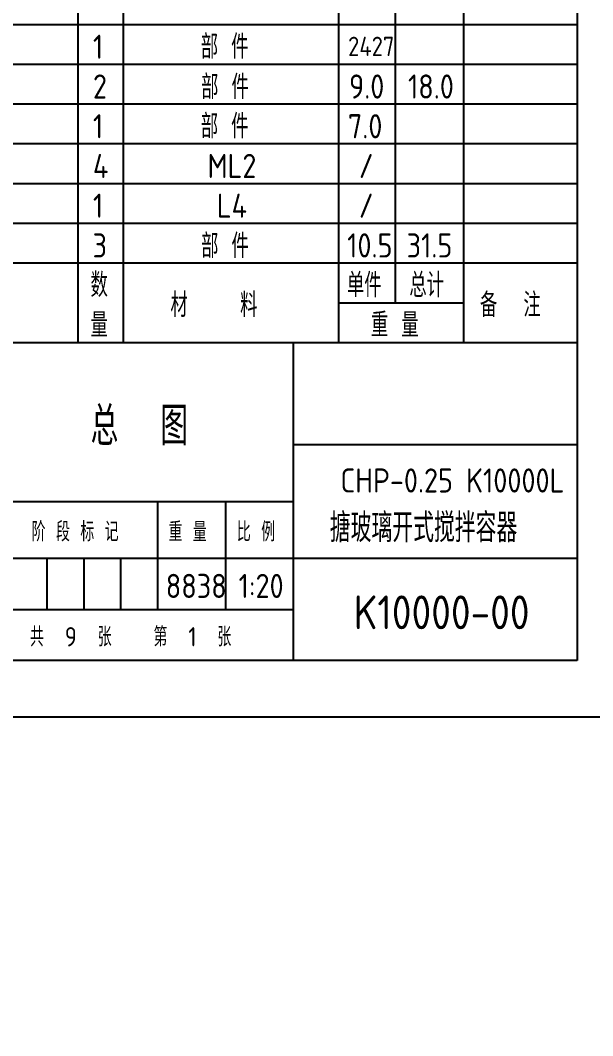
# Model space of a CAD drawing. Extents: x 900 to 66750, y -16816 to 61910.
# Drawn here: x 1212 to 1312.9, y -3991.1 to -3812.2 of the extents above; entities that cross this region are included whole.
import ezdxf

# ---------------------------------------------------------------- set-up
doc = ezdxf.new("R2010")
doc.units = 0
doc.linetypes.add('DASHDOT', pattern=[18, 15, -1, 1, -1])
doc.layers.get('0').update_dxf_attribs({"linetype": 'DASHDOT'})
for name, color, linetype in [('1', 7, 'CONTINUOUS'), ('12', 7, 'CONTINUOUS'), ('2', 4, 'CONTINUOUS'), ('3', 7, 'CONTINUOUS'), ('8', 3, 'CONTINUOUS'), ('9', 134, 'CONTINUOUS')]:
    doc.layers.add(name, color=color, linetype=linetype)
doc.styles.get("Standard").update_dxf_attribs({"font": 'gbenor.shx', "bigfont": 'gbcbig.shx'})
doc.dimstyles.get("Standard").update_dxf_attribs({"dimtxt": 3.5, "dimasz": 4, "dimexe": 2, "dimexo": 0, "dimgap": 1, "dimtad": 1, "dimtoh": 1, "dimdec": 4, "dimzin": 0, "dimdsep": 46, "dimtxsty": 'Standard', "dimcen": 0, "dimadec": 0, "dimazin": 0, "dimtfac": 1, "dimtdec": 4, "dimtmove": 0, "dimatfit": 0, "dimfxl": 1, "dimtolj": 1, "dimtzin": 0, "dimarcsym": 0})

# ---------------------------------------------------------------- blocks, each defined once
blk = doc.blocks.new('Cadt1')
at = {"layer": '1'}
for p, q in [((1310.15, -3350.96), (1310.15, -3924.96)), ((1130.15, -3868.96), (1310.15, -3868.96)), ((1260.15, -3924.96), (1260.15, -3868.96)), ((1310.15, -3886.96), (1260.15, -3886.96)), ((1130.15, -3896.96), (1260.15, -3896.96)), ((1236.15, -3896.96), (1236.15, -3915.96)), ((1248.15, -3896.96), (1248.15, -3915.96)), ((1210.15, -3906.96), (1310.15, -3906.96)), ((1210.15, -3915.96), (1260.15, -3915.96)), ((1310.15, -3924.96), (925.15, -3924.96))]:
    blk.add_line(p, q, dxfattribs=at)
at = {"layer": '2'}
for p, q in [((1216.65, -3906.96), (1216.65, -3915.96)), ((1223.15, -3906.96), (1223.15, -3915.96)), ((1229.65, -3906.96), (1229.65, -3915.96)), ((1320.15, -3934.96), (900.15, -3934.96))]:
    blk.add_line(p, q, dxfattribs=at)
at = {"layer": '2', "insert": (1250.46, -3913.96), "char_height": 4.25, "width": 65536, "attachment_point": 7}
blk.add_mtext('1:20', dxfattribs=at)
at = {"layer": '3', "char_height": 3.4, "width": 65536, "attachment_point": 7}
for s, insert in [('阶 段 标 记', (1213.98, -3904)), ('比 例', (1250.16, -3904.01)), ('重 量', (1238.1, -3904.01)), ('共  9  张    第  1  张', (1213.68, -3922.51))]:
    blk.add_mtext(s, dxfattribs=dict(at, insert=insert))
blk = doc.blocks.new('*D11')
at = {"layer": '8'}
for p, q in [((1082.14, -3642.39), (1101.06, -3646.27)), ((1084.49, -3643.35), (1084.68, -3642.43)), ((1084.68, -3642.43), (1089.48, -3643.89)), ((1089.48, -3643.89), (1084.49, -3643.35)), ((1089.53, -3643.68), (1088.86, -3646.96)), ((1090.1, -3643.8), (1089.43, -3647.07)), ((1090.06, -3644.01), (1095.05, -3644.56)), ((1094.86, -3645.48), (1090.06, -3644.01)), ((1095.05, -3644.56), (1094.86, -3645.48))]:
    blk.add_line(p, q, dxfattribs=at)
at = {"layer": '12', "insert": (1095.82, -3643.37), "char_height": 4.25, "width": 65536, "attachment_point": 7, "rotation": 348.4043}
blk.add_mtext('12', dxfattribs=at)

msp = doc.modelspace()

# ---------------------------------------------------------------- linework, layer by layer
at = {"layer": '1'}
for p, q in [((1222.15144, -3868.95856), (1222.15144, -3791.95856)), ((1230.15144, -3868.95856), (1230.15144, -3791.95856)), ((1268.15144, -3868.95856), (1268.15144, -3791.95856)), ((1290.15144, -3868.95856), (1290.15144, -3791.95856)), ((1310.15144, -3854.95856), (1130.15144, -3854.95856))]:
    msp.add_line(p, q, dxfattribs=at)
at = {"layer": '2'}
msp.add_line((1278.15144, -3861.95856), (1278.15144, -3791.95856), dxfattribs=at)
at = {"layer": '9'}
for p, q in [((1310.15144, -3812.95856), (1130.15144, -3812.95856)), ((1310.15144, -3819.95856), (1130.15144, -3819.95856)), ((1310.15144, -3826.95856), (1130.15144, -3826.95856)), ((1310.15144, -3833.95856), (1130.15144, -3833.95856)), ((1310.15144, -3840.95856), (1130.15144, -3840.95856)), ((1310.15144, -3847.95856), (1130.15144, -3847.95856)), ((1268.15144, -3861.95856), (1290.15144, -3861.95856))]:
    msp.add_line(p, q, dxfattribs=at)

# ---------------------------------------------------------------- block references
msp.add_blockref('Cadt1', (0, 0))

# ---------------------------------------------------------------- texts
at = {"layer": '2', "width": 65536, "attachment_point": 7}
for s, insert, char_height in [('部 件', (1243.7841, -3818.95856), 4.25), ('1', (1224.78426, -3818.95856), 4.25), ('2427', (1269.76524, -3818.46056), 3.4), ('部 件', (1243.84098, -3826.04794), 4.25), ('2', (1224.78426, -3825.96106), 4.25), ('9.0', (1269.93922, -3825.96106), 4.25), ('18.0', (1280.32332, -3825.96106), 4.25), ('部 件', (1243.7841, -3832.95856), 4.25), ('1', (1224.78426, -3832.95856), 4.25), ('7.0', (1269.73348, -3832.95856), 4.25), ('4', (1224.78426, -3839.95856), 4.25), ('ML2', (1244.98152, -3839.95856), 4.25), ('/', (1271.64754, -3839.95856), 4.25), ('1', (1224.78426, -3846.95856), 4.25), ('L4', (1246.62215, -3846.95856), 4.25), ('/', (1271.64754, -3846.95856), 4.25), ('3', (1224.71502, -3853.96106), 4.25), ('部 件', (1243.84098, -3854.04794), 4.25), ('10.5', (1269.59971, -3853.96106), 4.25), ('31.5', (1280.0856, -3853.96106), 4.25), ('数', (1224.35644, -3860.95856), 4.25), ('单件', (1269.56144, -3860.95856), 4.25), ('总计', (1280.56144, -3860.95856), 4.25), ('材    料', (1238.45207, -3864.45856), 4.25), ('备  注', (1293.00676, -3864.45856), 4.25), ('量', (1224.35644, -3867.95856), 4.25), ('重 量', (1273.7841, -3867.95856), 4.25), ('总  图', (1224.37211, -3887.07031), 6.8), ('CHP-0.25 K10000L', (1268.42243, -3895.3798), 4.25), ('搪玻璃开式搅拌容器', (1266.54562, -3904.15022), 5.1), ('K10000-00', (1270.74812, -3919.46206), 5.95)]:
    msp.add_mtext(s, dxfattribs=dict(at, insert=insert, char_height=char_height))
at = {"layer": '9', "insert": (1237.61811, -3913.96106), "char_height": 4.25, "width": 65536, "attachment_point": 7}
msp.add_mtext('8838', dxfattribs=at)

# ---------------------------------------------------------------- dimensions: what is measured, and where the dimension line sits
at = {"layer": '8'}
dim = msp.add_aligned_dim(p1=(1089.52661, -3643.68293), p2=(1090.10435, -3643.80148), distance=-0.21585, text='12', dimstyle='Standard', dxfattribs=at)
dim.commit()
dim.dimension.update_dxf_attribs({"geometry": '*D11', "text_midpoint": (1096.99633, -3645.43601)})

doc.saveas('drawing.dxf')
